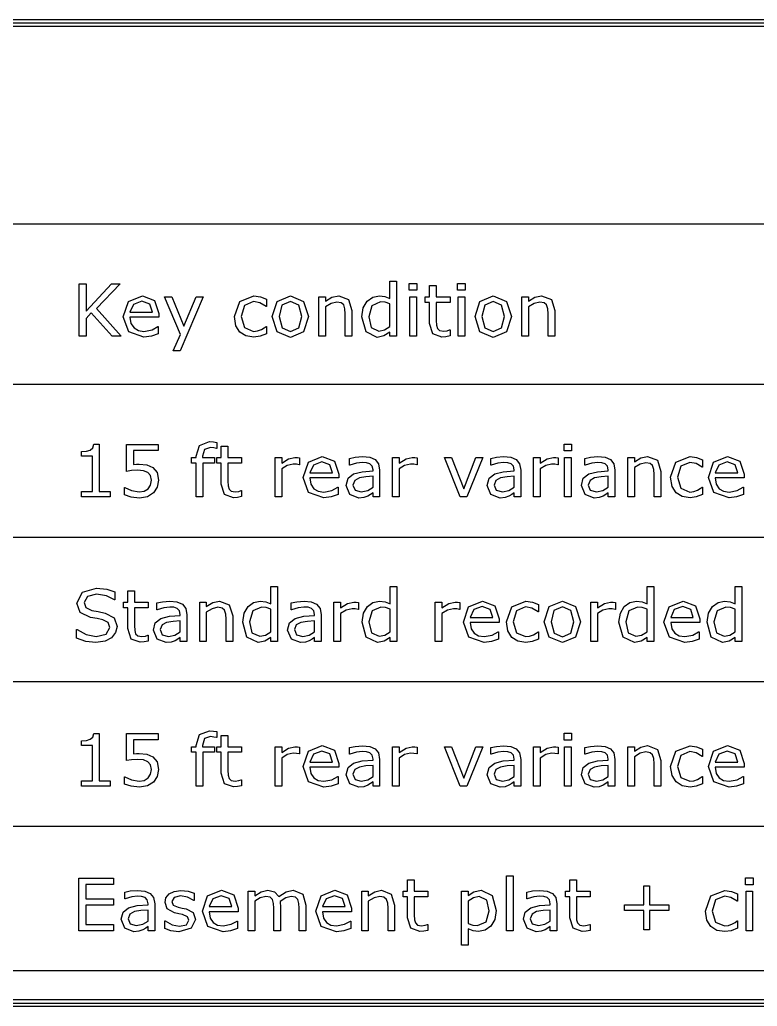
# Model space of a CAD drawing. Extents: x -17 to 192, y 167 to 459.
# Drawn here: x 134.72 to 159, y 201.51 to 234 of the extents above; entities that cross this region are included whole.
import ezdxf

# ---------------------------------------------------------------- set-up
doc = ezdxf.new("R2010")
doc.units = 0
doc.header["$MEASUREMENT"] = 0
doc.layers.add('Layer 1', color=7, linetype='Continuous')

msp = doc.modelspace()

# ---------------------------------------------------------------- linework, layer by layer
at = {"layer": 'Layer 1', "color": 7}
for points in [[(4.762494, 233.997888), (4.762494, 233.786016), (175.153946, 233.786016), (175.153946, 233.997888), (4.762494, 233.997888)], [(4.762494, 233.891952), (175.153946, 233.891952)], [(4.762494, 227.277377), (175.153946, 227.277377), (175.153946, 221.985717), (4.762494, 221.985717), (4.762494, 227.277377)], [(138.056547, 223.573215), (137.757729, 223.573215), (137.072888, 224.344096), (136.900806, 224.160388), (136.900806, 223.573215), (136.670587, 223.573215), (136.670587, 225.304503), (136.900806, 225.304503), (136.900806, 224.401071), (137.741452, 225.304503), (138.020502, 225.304503), (137.247296, 224.490601), (138.056547, 223.573215)], [(147.126912, 223.573215), (146.908322, 223.573215), (146.908322, 223.709253), (146.711824, 223.582518), (146.489743, 223.537171), (146.119999, 223.71623), (145.983961, 224.212709), (146.03047, 224.506878), (146.158369, 224.726633), (146.342077, 224.861507), (146.56067, 224.908015), (146.742052, 224.885922), (146.908322, 224.819647), (146.908322, 225.382402), (147.126912, 225.382402), (147.126912, 223.573215)], [(147.791987, 225.0894), (147.54549, 225.0894), (147.54549, 225.316129), (147.791987, 225.316129), (147.791987, 225.0894)], [(148.884942, 223.58483), (148.750068, 223.558086), (148.621007, 223.547635), (148.3187, 223.654606), (148.215216, 223.997606), (148.215216, 224.688263), (148.067552, 224.688263), (148.067552, 224.871971), (148.215216, 224.871971), (148.215216, 225.245205), (148.433809, 225.245205), (148.433809, 224.871971), (148.884942, 224.871971), (148.884942, 224.688263), (148.433809, 224.688263), (148.433809, 224.096438), (148.438466, 223.935982), (148.471023, 223.829014), (148.540786, 223.760413), (148.677988, 223.739484), (148.789607, 223.754592), (148.873324, 223.781333), (148.884939, 223.781333), (148.884942, 223.58483)], [(149.38375, 225.089387), (149.137254, 225.089387), (149.137254, 225.316116), (149.38375, 225.316116), (149.38375, 225.089387)], [(139.302981, 224.19992), (138.346064, 224.19992), (138.382108, 223.990632), (138.48094, 223.845291), (138.623955, 223.761574), (138.807663, 223.733671), (139.073926, 223.785993), (139.265776, 223.890638), (139.277391, 223.890638), (139.277391, 223.65228), (139.051823, 223.574377), (138.809978, 223.542984), (138.305358, 223.717392), (138.123976, 224.215035), (138.297219, 224.720817), (138.755331, 224.908015), (139.159956, 224.754536), (139.302971, 224.318516), (139.302981, 224.19992)], [(140.757542, 224.871971), (139.999451, 223.094174), (139.765745, 223.094174), (140.00759, 223.636001), (139.490179, 224.871971), (139.727375, 224.871971), (140.126186, 223.909241), (140.528487, 224.871971), (140.757542, 224.871971)], [(142.841133, 223.654606), (142.633007, 223.573215), (142.424881, 223.544148), (142.166756, 223.584843), (141.965607, 223.710415), (141.83422, 223.922031), (141.787712, 224.220848), (141.96212, 224.720817), (142.424881, 224.902202), (142.643471, 224.870809), (142.841133, 224.79407), (142.841133, 224.551061), (142.829518, 224.551061), (142.622553, 224.670822), (142.415589, 224.712679), (142.121423, 224.587105), (142.014452, 224.220848), (142.119097, 223.859242), (142.415589, 223.733671), (142.550465, 223.751107), (142.673713, 223.796454), (142.763243, 223.847614), (142.829518, 223.895287), (142.841133, 223.895287), (142.841133, 223.654606)], [(144.228257, 224.222012), (144.065475, 223.720881), (143.629456, 223.537171), (143.19111, 223.720881), (143.029493, 224.222012), (143.19111, 224.723143), (143.629456, 224.908015), (144.065475, 224.723143), (144.228257, 224.222012), (144.228257, 224.222012)], [(145.652587, 223.573215), (145.433996, 223.573215), (145.433996, 224.312703), (145.423519, 224.480134), (145.385152, 224.603382), (145.301435, 224.675473), (145.159584, 224.699894), (144.972386, 224.655711), (144.785189, 224.542928), (144.785189, 223.573215), (144.566598, 223.573215), (144.566598, 224.871971), (144.785189, 224.871971), (144.785189, 224.727794), (144.996802, 224.860345), (145.221208, 224.908015), (145.542118, 224.78128), (145.652576, 224.416187), (145.652587, 223.573215)], [(147.778035, 223.573215), (147.559445, 223.573215), (147.559445, 224.871971), (147.778035, 224.871971), (147.778035, 223.573215)], [(149.369796, 223.573215), (149.151205, 223.573215), (149.151205, 224.871971), (149.369796, 224.871971), (149.369796, 223.573215)], [(150.909235, 224.222012), (150.746455, 223.720881), (150.310436, 223.537171), (149.87209, 223.720881), (149.710473, 224.222012), (149.87209, 224.723143), (150.310436, 224.908015), (150.746455, 224.723143), (150.909235, 224.222012), (150.909235, 224.222012)], [(152.333564, 223.573215), (152.114974, 223.573215), (152.114974, 224.312703), (152.104523, 224.480134), (152.066153, 224.603382), (151.982439, 224.675473), (151.840585, 224.699894), (151.653388, 224.655711), (151.46619, 224.542928), (151.46619, 223.573215), (151.247599, 223.573215), (151.247599, 224.871971), (151.46619, 224.871971), (151.46619, 224.727794), (151.677806, 224.860345), (151.902209, 224.908015), (152.223119, 224.78128), (152.333578, 224.416187), (152.333564, 223.573215)], [(139.090204, 224.36735), (139.003, 224.633613), (138.743714, 224.727794), (138.463499, 224.624313), (138.346064, 224.36735), (139.090204, 224.36735)], [(144.00269, 224.222012), (143.903857, 224.596408), (143.629456, 224.719656), (143.352728, 224.596408), (143.25506, 224.222012), (143.353893, 223.851104), (143.629456, 223.72553), (143.902696, 223.849942), (144.00269, 224.222012), (144.00269, 224.222012)], [(146.908322, 223.892964), (146.908322, 224.638265), (146.750191, 224.692912), (146.597876, 224.708019), (146.311848, 224.58012), (146.209529, 224.217353), (146.288594, 223.86505), (146.542065, 223.745289), (146.730427, 223.785985), (146.908322, 223.892956), (146.908322, 223.892964)], [(150.683667, 224.222012), (150.584837, 224.596408), (150.310436, 224.719656), (150.033708, 224.596408), (149.93604, 224.222012), (150.034873, 223.851104), (150.310436, 223.72553), (150.583673, 223.849942), (150.683667, 224.222012), (150.683667, 224.222012)], [(137.692618, 218.281555), (136.755465, 218.281555), (136.755465, 218.458289), (137.115909, 218.458289), (137.115909, 219.618681), (136.755465, 219.618681), (136.755465, 219.776811), (136.912434, 219.788427), (137.039169, 219.824471), (137.122886, 219.897723), (137.15893, 220.018646), (137.339151, 220.018646), (137.339151, 218.458278), (137.692618, 218.458278), (137.692618, 218.281555)], [(139.291355, 218.83152), (139.24717, 218.600139), (139.126248, 218.414106), (138.92626, 218.288532), (138.658835, 218.245511), (138.385598, 218.275742), (138.163518, 218.346666), (138.163518, 218.592001), (138.179789, 218.592001), (138.403031, 218.48852), (138.654179, 218.44666), (138.813471, 218.469917), (138.951835, 218.551308), (139.028574, 218.671069), (139.055318, 218.832687), (139.023923, 218.98384), (138.939045, 219.08267), (138.791381, 219.144294), (138.59837, 219.162894), (138.400708, 219.148951), (138.237926, 219.121045), (138.237926, 220.012851), (139.279722, 220.012851), (139.279722, 219.809374), (138.462332, 219.809374), (138.462332, 219.348938), (138.564649, 219.355923), (138.655343, 219.358305), (138.901839, 219.333884), (139.096014, 219.250167), (139.24019, 219.085062), (139.29135, 218.831589), (139.291355, 218.83152)], [(141.211003, 219.879131), (141.199388, 219.879131), (141.10521, 219.900059), (141.00289, 219.911675), (140.798251, 219.848889), (140.735463, 219.624483), (140.735463, 219.5803), (141.129625, 219.5803), (141.129625, 219.396592), (140.74244, 219.396592), (140.74244, 218.281555), (140.523849, 218.281555), (140.523849, 219.396603), (140.376183, 219.396603), (140.376183, 219.580311), (140.523849, 219.580311), (140.523849, 219.623332), (140.638959, 219.977961), (140.971495, 220.102373), (141.102884, 220.095388), (141.211016, 220.079116), (141.211003, 219.879131)], [(152.887019, 219.79774), (152.640523, 219.79774), (152.640523, 220.024469), (152.887019, 220.024469), (152.887019, 219.79774)], [(142.023744, 218.293183), (141.888867, 218.266439), (141.759806, 218.255988), (141.457499, 218.362959), (141.354018, 218.705959), (141.354018, 219.396616), (141.206352, 219.396616), (141.206352, 219.580324), (141.354018, 219.580324), (141.354018, 219.953558), (141.572609, 219.953558), (141.572609, 219.580324), (142.023744, 219.580324), (142.023744, 219.396616), (141.572609, 219.396616), (141.572609, 218.804792), (141.577265, 218.644335), (141.60982, 218.537367), (141.679582, 218.468766), (141.816784, 218.447837), (141.928404, 218.462945), (142.012121, 218.489687), (142.023736, 218.489687), (142.023744, 218.293183)], [(143.93525, 219.341953), (143.923635, 219.341953), (143.828292, 219.358225), (143.72016, 219.364046), (143.524824, 219.318699), (143.343439, 219.20359), (143.343439, 218.281555), (143.124848, 218.281555), (143.124848, 219.580311), (143.343439, 219.580311), (143.343439, 219.388462), (143.572494, 219.536128), (143.775969, 219.580311), (143.858524, 219.576818), (143.935261, 219.566367), (143.93525, 219.341953)], [(145.228193, 218.90826), (144.271276, 218.90826), (144.30732, 218.698972), (144.406152, 218.553631), (144.549167, 218.469914), (144.732875, 218.442011), (144.999138, 218.494333), (145.190988, 218.598978), (145.202603, 218.598978), (145.202603, 218.36062), (144.977035, 218.282717), (144.73519, 218.251324), (144.230572, 218.425732), (144.049188, 218.923375), (144.222431, 219.429157), (144.680543, 219.616355), (145.08517, 219.462876), (145.228183, 219.026856), (145.228193, 218.90826)], [(145.015416, 219.07569), (144.928212, 219.341953), (144.668926, 219.436134), (144.388711, 219.332653), (144.271276, 219.07569), (145.015416, 219.07569)], [(146.568809, 218.281555), (146.35138, 218.281555), (146.35138, 218.419919), (146.272314, 218.364108), (146.176972, 218.308296), (146.051398, 218.264114), (145.885129, 218.245514), (145.587473, 218.361785), (145.465389, 218.658279), (145.528175, 218.896636), (145.70956, 219.040813), (145.994426, 219.11174), (146.35138, 219.139643), (146.35138, 219.173364), (146.324638, 219.296612), (146.250224, 219.373349), (146.138602, 219.409396), (146.002564, 219.418709), (145.810715, 219.395452), (145.592124, 219.330341), (145.580509, 219.330341), (145.580509, 219.552419), (145.765381, 219.590788), (146.003739, 219.611717), (146.242094, 219.58846), (146.418827, 219.51172), (146.53045, 219.373357), (146.568819, 219.162905), (146.568809, 218.281555)], [(147.800128, 219.341953), (147.788513, 219.341953), (147.69317, 219.358225), (147.585038, 219.364046), (147.389701, 219.318699), (147.208316, 219.20359), (147.208316, 218.281555), (146.989726, 218.281555), (146.989726, 219.580311), (147.208316, 219.580311), (147.208316, 219.388462), (147.437371, 219.536128), (147.640849, 219.580311), (147.723401, 219.576818), (147.800141, 219.566367), (147.800128, 219.341953)], [(149.966271, 219.580311), (149.440722, 218.281555), (149.220968, 218.281555), (148.698908, 219.580311), (148.936102, 219.580311), (149.338403, 218.546654), (149.737217, 219.580311), (149.966271, 219.580311)], [(151.215029, 218.281555), (150.997603, 218.281555), (150.997603, 218.419919), (150.918537, 218.364108), (150.823195, 218.308296), (150.697621, 218.264114), (150.531352, 218.245514), (150.233696, 218.361785), (150.11161, 218.658279), (150.174398, 218.896636), (150.355783, 219.040813), (150.640649, 219.11174), (150.997603, 219.139643), (150.997603, 219.173364), (150.970859, 219.296612), (150.896445, 219.373349), (150.784825, 219.409396), (150.648787, 219.418709), (150.456938, 219.395452), (150.238347, 219.330341), (150.226732, 219.330341), (150.226732, 219.552419), (150.411604, 219.590788), (150.649962, 219.611717), (150.888319, 219.58846), (151.065053, 219.51172), (151.176675, 219.373357), (151.215042, 219.162905), (151.215029, 218.281555)], [(152.446348, 219.341953), (152.434733, 219.341953), (152.33939, 219.358225), (152.231258, 219.364046), (152.035919, 219.318699), (151.854537, 219.20359), (151.854537, 218.281555), (151.635946, 218.281555), (151.635946, 219.580311), (151.854537, 219.580311), (151.854537, 219.388462), (152.083592, 219.536128), (152.287067, 219.580311), (152.369619, 219.576818), (152.446359, 219.566367), (152.446348, 219.341953)], [(152.873068, 218.281555), (152.654474, 218.281555), (152.654474, 219.580311), (152.873068, 219.580311), (152.873068, 218.281555)], [(154.314839, 218.281555), (154.09741, 218.281555), (154.09741, 218.419919), (154.018344, 218.364108), (153.923002, 218.308296), (153.797428, 218.264114), (153.631159, 218.245514), (153.333503, 218.361785), (153.211416, 218.658279), (153.274205, 218.896636), (153.455589, 219.040813), (153.740455, 219.11174), (154.09741, 219.139643), (154.09741, 219.173364), (154.070666, 219.296612), (153.996252, 219.373349), (153.884632, 219.409396), (153.748594, 219.418709), (153.556745, 219.395452), (153.338154, 219.330341), (153.326539, 219.330341), (153.326539, 219.552419), (153.511411, 219.590788), (153.749769, 219.611717), (153.988126, 219.58846), (154.16486, 219.51172), (154.276482, 219.373357), (154.314852, 219.162905), (154.314839, 218.281555)], [(155.821721, 218.281555), (155.60313, 218.281555), (155.60313, 219.021043), (155.592653, 219.188474), (155.554286, 219.311722), (155.470569, 219.383813), (155.328718, 219.408234), (155.14152, 219.364051), (154.954322, 219.251268), (154.954322, 218.281555), (154.735732, 218.281555), (154.735732, 219.580311), (154.954322, 219.580311), (154.954322, 219.436134), (155.165936, 219.568685), (155.390342, 219.616355), (155.711252, 219.48962), (155.82171, 219.124527), (155.821721, 218.281555)], [(157.203029, 218.362946), (156.994903, 218.281555), (156.786777, 218.252488), (156.528652, 218.293183), (156.327503, 218.418755), (156.196116, 218.630371), (156.149608, 218.929188), (156.324016, 219.429157), (156.786777, 219.610542), (157.005367, 219.579149), (157.203029, 219.50241), (157.203029, 219.259401), (157.191414, 219.259401), (156.984449, 219.379162), (156.777485, 219.421019), (156.483319, 219.295445), (156.376348, 218.929188), (156.480993, 218.567582), (156.777485, 218.442011), (156.912361, 218.459447), (157.035609, 218.504794), (157.125139, 218.555954), (157.191414, 218.603627), (157.203029, 218.603627), (157.203029, 218.362946)], [(158.570386, 218.90826), (157.613469, 218.90826), (157.649513, 218.698972), (157.748345, 218.553631), (157.891358, 218.469914), (158.075068, 218.442011), (158.341331, 218.494333), (158.533178, 218.598978), (158.544793, 218.598978), (158.544793, 218.36062), (158.319226, 218.282717), (158.077381, 218.251324), (157.57276, 218.425732), (157.391375, 218.923375), (157.564622, 219.429157), (158.022734, 219.616355), (158.427358, 219.462876), (158.570373, 219.026856), (158.570386, 218.90826)], [(158.357609, 219.07569), (158.270405, 219.341953), (158.011119, 219.436134), (157.730904, 219.332653), (157.613469, 219.07569), (158.357609, 219.07569)], [(146.35138, 218.601304), (146.35138, 218.962909), (146.115348, 218.945473), (145.901409, 218.911755), (145.749091, 218.828038), (145.690957, 218.673397), (145.758394, 218.504802), (145.964194, 218.448991), (146.174646, 218.493174), (146.35138, 218.601309), (146.35138, 218.601304)], [(150.997603, 218.601304), (150.997603, 218.962909), (150.761571, 218.945473), (150.547629, 218.911755), (150.395314, 218.828038), (150.337177, 218.673397), (150.404617, 218.504802), (150.610417, 218.448991), (150.820869, 218.493174), (150.997603, 218.601309), (150.997603, 218.601304)], [(154.09741, 218.601304), (154.09741, 218.962909), (153.861378, 218.945473), (153.647436, 218.911755), (153.495121, 218.828038), (153.436984, 218.673397), (153.504424, 218.504802), (153.710224, 218.448991), (153.920676, 218.493174), (154.09741, 218.601309), (154.09741, 218.601304)], [(4.762494, 216.95864), (175.153946, 216.95864), (175.153946, 212.196146), (4.762494, 212.196146), (4.762494, 216.95864)], [(137.922834, 214.013217), (137.875164, 213.81323), (137.743778, 213.645796), (137.526349, 213.529525), (137.228693, 213.487668), (136.891503, 213.522548), (136.588034, 213.626032), (136.588034, 213.914385), (136.604306, 213.914385), (136.907775, 213.74579), (137.231011, 213.686492), (137.563546, 213.766721), (137.683307, 213.98066), (137.626335, 214.150417), (137.455414, 214.235295), (137.265891, 214.273665), (137.05079, 214.312035), (136.708949, 214.478304), (136.598491, 214.786424), (136.782201, 215.142217), (137.248452, 215.281742), (137.583313, 215.246859), (137.853064, 215.16082), (137.853064, 214.888744), (137.836792, 214.888744), (137.576342, 215.027107), (137.247293, 215.082916), (136.949637, 215.006179), (136.838018, 214.808517), (136.893826, 214.638758), (137.090327, 214.544579), (137.30194, 214.505045), (137.534485, 214.457376), (137.825163, 214.302732), (137.922832, 214.013217), (137.922834, 214.013217)], [(138.949514, 213.530689), (138.81464, 213.503945), (138.685579, 213.493494), (138.383272, 213.600465), (138.279789, 213.943465), (138.279789, 214.634122), (138.132125, 214.634122), (138.132125, 214.81783), (138.279789, 214.81783), (138.279789, 215.191064), (138.498382, 215.191064), (138.498382, 214.81783), (138.949514, 214.81783), (138.949514, 214.634122), (138.498382, 214.634122), (138.498382, 214.042298), (138.503038, 213.881841), (138.535595, 213.774873), (138.605358, 213.706272), (138.74256, 213.685343), (138.85418, 213.700451), (138.937896, 213.727193), (138.949512, 213.727193), (138.949514, 213.530689)], [(143.2039, 213.519061), (142.98531, 213.519061), (142.98531, 213.655099), (142.788812, 213.528364), (142.566732, 213.483017), (142.196987, 213.662076), (142.060949, 214.158555), (142.107458, 214.452724), (142.235357, 214.672479), (142.419068, 214.807353), (142.637658, 214.853861), (142.819041, 214.831768), (142.98531, 214.765493), (142.98531, 215.328248), (143.2039, 215.328248), (143.2039, 213.519061)], [(147.133889, 213.519061), (146.915299, 213.519061), (146.915299, 213.655099), (146.718798, 213.528364), (146.49672, 213.483017), (146.126976, 213.662076), (145.990938, 214.158555), (146.037447, 214.452724), (146.165346, 214.672479), (146.349054, 214.807353), (146.567645, 214.853861), (146.749029, 214.831768), (146.915299, 214.765493), (146.915299, 215.328248), (147.133889, 215.328248), (147.133889, 213.519061)], [(155.591502, 213.519061), (155.372911, 213.519061), (155.372911, 213.655099), (155.176411, 213.528364), (154.954333, 213.483017), (154.584589, 213.662076), (154.448551, 214.158555), (154.495059, 214.452724), (154.622959, 214.672479), (154.806667, 214.807353), (155.025257, 214.853861), (155.206642, 214.831768), (155.372911, 214.765493), (155.372911, 215.328248), (155.591502, 215.328248), (155.591502, 213.519061)], [(158.493647, 213.519061), (158.275056, 213.519061), (158.275056, 213.655099), (158.078556, 213.528364), (157.856478, 213.483017), (157.486734, 213.662076), (157.350696, 214.158555), (157.397204, 214.452724), (157.525104, 214.672479), (157.708811, 214.807353), (157.927402, 214.853861), (158.108787, 214.831768), (158.275056, 214.765493), (158.275056, 215.328248), (158.493647, 215.328248), (158.493647, 213.519061)], [(140.222693, 213.519061), (140.005264, 213.519061), (140.005264, 213.657425), (139.926199, 213.601614), (139.830856, 213.545802), (139.705282, 213.50162), (139.539013, 213.48302), (139.241357, 213.599291), (139.119273, 213.895785), (139.182059, 214.134142), (139.363444, 214.278319), (139.64831, 214.349246), (140.005264, 214.377149), (140.005264, 214.41087), (139.97852, 214.534118), (139.904106, 214.610855), (139.792486, 214.646902), (139.656448, 214.656215), (139.464599, 214.632958), (139.246009, 214.567847), (139.234393, 214.567847), (139.234393, 214.789925), (139.419268, 214.828294), (139.657623, 214.849223), (139.895981, 214.825966), (140.072714, 214.749226), (140.184336, 214.610863), (140.222706, 214.400411), (140.222693, 213.519061)], [(141.729575, 213.519061), (141.510985, 213.519061), (141.510985, 214.258549), (141.500534, 214.42598), (141.462164, 214.549228), (141.378447, 214.621319), (141.236596, 214.64574), (141.049398, 214.601557), (140.862201, 214.488774), (140.862201, 213.519061), (140.64361, 213.519061), (140.64361, 214.817817), (140.862201, 214.817817), (140.862201, 214.67364), (141.073814, 214.806191), (141.29822, 214.853861), (141.61913, 214.727126), (141.729588, 214.362033), (141.729575, 213.519061)], [(144.643346, 213.519061), (144.425919, 213.519061), (144.425919, 213.657425), (144.346854, 213.601614), (144.251511, 213.545802), (144.125938, 213.50162), (143.959669, 213.48302), (143.662013, 213.599291), (143.539926, 213.895785), (143.602714, 214.134142), (143.784099, 214.278319), (144.068965, 214.349246), (144.425919, 214.377149), (144.425919, 214.41087), (144.399175, 214.534118), (144.324761, 214.610855), (144.213142, 214.646902), (144.077104, 214.656215), (143.885255, 214.632958), (143.666664, 214.567847), (143.655049, 214.567847), (143.655049, 214.789925), (143.839921, 214.828294), (144.078278, 214.849223), (144.316636, 214.825966), (144.493369, 214.749226), (144.604989, 214.610863), (144.643359, 214.400411), (144.643346, 213.519061)], [(145.874665, 214.579459), (145.86305, 214.579459), (145.767707, 214.595731), (145.659572, 214.601552), (145.464236, 214.556205), (145.282853, 214.441096), (145.282853, 213.519061), (145.06426, 213.519061), (145.06426, 214.817817), (145.282853, 214.817817), (145.282853, 214.625968), (145.511908, 214.773634), (145.715383, 214.817817), (145.797936, 214.814324), (145.874675, 214.803873), (145.874665, 214.579459)], [(149.211668, 214.579459), (149.200052, 214.579459), (149.10471, 214.595731), (148.996577, 214.601552), (148.801241, 214.556205), (148.619856, 214.441096), (148.619856, 213.519061), (148.401266, 213.519061), (148.401266, 214.817817), (148.619856, 214.817817), (148.619856, 214.625968), (148.848911, 214.773634), (149.052389, 214.817817), (149.134941, 214.814324), (149.211681, 214.803873), (149.211668, 214.579459)], [(150.504611, 214.145766), (149.547693, 214.145766), (149.583737, 213.936478), (149.682567, 213.791137), (149.825582, 213.70742), (150.009293, 213.679517), (150.275553, 213.731839), (150.467402, 213.836484), (150.479017, 213.836484), (150.479017, 213.598126), (150.25345, 213.520223), (150.011602, 213.48883), (149.506984, 213.663238), (149.3256, 214.160881), (149.498846, 214.666663), (149.956955, 214.853861), (150.361582, 214.700382), (150.504597, 214.264362), (150.504611, 214.145766)], [(151.796389, 213.600452), (151.588263, 213.519061), (151.380137, 213.489994), (151.122012, 213.530689), (150.920863, 213.656261), (150.789476, 213.867877), (150.742968, 214.166694), (150.917373, 214.666663), (151.380137, 214.848048), (151.598727, 214.816655), (151.796389, 214.739916), (151.796389, 214.496907), (151.784774, 214.496907), (151.577809, 214.616668), (151.370845, 214.658525), (151.076679, 214.532951), (150.969708, 214.166694), (151.074353, 213.805088), (151.370845, 213.679517), (151.505721, 213.696953), (151.628969, 213.7423), (151.718499, 213.79346), (151.784774, 213.841133), (151.796389, 213.841133), (151.796389, 213.600452)], [(153.183513, 214.167858), (153.020731, 213.666727), (152.584712, 213.483017), (152.146367, 213.666727), (151.984749, 214.167858), (152.146367, 214.668989), (152.584712, 214.853861), (153.020731, 214.668989), (153.183513, 214.167858), (153.183513, 214.167858)], [(154.332277, 214.579459), (154.320662, 214.579459), (154.22532, 214.595731), (154.117185, 214.601552), (153.921848, 214.556205), (153.740466, 214.441096), (153.740466, 213.519061), (153.521873, 213.519061), (153.521873, 214.817817), (153.740466, 214.817817), (153.740466, 214.625968), (153.969521, 214.773634), (154.172996, 214.817817), (154.255548, 214.814324), (154.332288, 214.803873), (154.332277, 214.579459)], [(157.108848, 214.145766), (156.151931, 214.145766), (156.187975, 213.936478), (156.286807, 213.791137), (156.429822, 213.70742), (156.61353, 213.679517), (156.879794, 213.731839), (157.071643, 213.836484), (157.083258, 213.836484), (157.083258, 213.598126), (156.85769, 213.520223), (156.615846, 213.48883), (156.111228, 213.663238), (155.929843, 214.160881), (156.103086, 214.666663), (156.561199, 214.853861), (156.965825, 214.700382), (157.108838, 214.264362), (157.108848, 214.145766)], [(142.98531, 213.83881), (142.98531, 214.584111), (142.827182, 214.638758), (142.674864, 214.653865), (142.388837, 214.525966), (142.286517, 214.163199), (142.365582, 213.810896), (142.619056, 213.691135), (142.807415, 213.731831), (142.98531, 213.838802), (142.98531, 213.83881)], [(146.915299, 213.83881), (146.915299, 214.584111), (146.757168, 214.638758), (146.604853, 214.653865), (146.318823, 214.525966), (146.216503, 214.163199), (146.295569, 213.810896), (146.549042, 213.691135), (146.737401, 213.731831), (146.915299, 213.838802), (146.915299, 213.83881)], [(150.291833, 214.313196), (150.204629, 214.579459), (149.945343, 214.67364), (149.665126, 214.570159), (149.547693, 214.313196), (150.291833, 214.313196)], [(152.957946, 214.167858), (152.859114, 214.542254), (152.584712, 214.665502), (152.307984, 214.542254), (152.210316, 214.167858), (152.309149, 213.79695), (152.584712, 213.671376), (152.857952, 213.795788), (152.957946, 214.167858), (152.957946, 214.167858)], [(155.372911, 213.83881), (155.372911, 214.584111), (155.214781, 214.638758), (155.062465, 214.653865), (154.776435, 214.525966), (154.674118, 214.163199), (154.753181, 213.810896), (155.006654, 213.691135), (155.195016, 213.731831), (155.372911, 213.838802), (155.372911, 213.83881)], [(156.896071, 214.313196), (156.808867, 214.579459), (156.549581, 214.67364), (156.269366, 214.570159), (156.151931, 214.313196), (156.896071, 214.313196)], [(158.275056, 213.83881), (158.275056, 214.584111), (158.116925, 214.638758), (157.96461, 214.653865), (157.67858, 214.525966), (157.576263, 214.163199), (157.655326, 213.810896), (157.908799, 213.691135), (158.097161, 213.731831), (158.275056, 213.838802), (158.275056, 213.83881)], [(140.005264, 213.83881), (140.005264, 214.200415), (139.769232, 214.182979), (139.555293, 214.149261), (139.402975, 214.065544), (139.344841, 213.910903), (139.412278, 213.742308), (139.618078, 213.686497), (139.82853, 213.73068), (140.005264, 213.838815), (140.005264, 213.83881)], [(144.425919, 213.83881), (144.425919, 214.200415), (144.189887, 214.182979), (143.975946, 214.149261), (143.823631, 214.065544), (143.765494, 213.910903), (143.832933, 213.742308), (144.038734, 213.686497), (144.249186, 213.73068), (144.425919, 213.838815), (144.425919, 213.83881)], [(141.211003, 210.354143), (141.199388, 210.354143), (141.10521, 210.375071), (141.00289, 210.386687), (140.798251, 210.323901), (140.735463, 210.099495), (140.735463, 210.055312), (141.129625, 210.055312), (141.129625, 209.871604), (140.74244, 209.871604), (140.74244, 208.756567), (140.523849, 208.756567), (140.523849, 209.871615), (140.376183, 209.871615), (140.376183, 210.055323), (140.523849, 210.055323), (140.523849, 210.098344), (140.638959, 210.452973), (140.971495, 210.577385), (141.102884, 210.5704), (141.211016, 210.554128), (141.211003, 210.354143)], [(137.692618, 208.756567), (136.755465, 208.756567), (136.755465, 208.933301), (137.115909, 208.933301), (137.115909, 210.093693), (136.755465, 210.093693), (136.755465, 210.251823), (136.912434, 210.263439), (137.039169, 210.299483), (137.122886, 210.372735), (137.15893, 210.493658), (137.339151, 210.493658), (137.339151, 208.93329), (137.692618, 208.93329), (137.692618, 208.756567)], [(139.291355, 209.306532), (139.24717, 209.075151), (139.126248, 208.889118), (138.92626, 208.763544), (138.658835, 208.720523), (138.385598, 208.750754), (138.163518, 208.821678), (138.163518, 209.067013), (138.179789, 209.067013), (138.403031, 208.963532), (138.654179, 208.921672), (138.813471, 208.944929), (138.951835, 209.02632), (139.028574, 209.146081), (139.055318, 209.307699), (139.023923, 209.458852), (138.939045, 209.557682), (138.791381, 209.619306), (138.59837, 209.637906), (138.400708, 209.623963), (138.237926, 209.596057), (138.237926, 210.487863), (139.279722, 210.487863), (139.279722, 210.284386), (138.462332, 210.284386), (138.462332, 209.82395), (138.564649, 209.830935), (138.655343, 209.833317), (138.901839, 209.808896), (139.096014, 209.725179), (139.24019, 209.560074), (139.29135, 209.306601), (139.291355, 209.306532)], [(142.023744, 208.768195), (141.888867, 208.741451), (141.759806, 208.731), (141.457499, 208.837971), (141.354018, 209.180971), (141.354018, 209.871628), (141.206352, 209.871628), (141.206352, 210.055336), (141.354018, 210.055336), (141.354018, 210.42857), (141.572609, 210.42857), (141.572609, 210.055336), (142.023744, 210.055336), (142.023744, 209.871628), (141.572609, 209.871628), (141.572609, 209.279804), (141.577265, 209.119347), (141.60982, 209.012379), (141.679582, 208.943778), (141.816784, 208.922849), (141.928404, 208.937957), (142.012121, 208.964699), (142.023736, 208.964699), (142.023744, 208.768195)], [(152.887019, 210.272752), (152.640523, 210.272752), (152.640523, 210.499481), (152.887019, 210.499481), (152.887019, 210.272752)], [(143.93525, 209.816965), (143.923635, 209.816965), (143.828292, 209.833237), (143.72016, 209.839058), (143.524824, 209.793711), (143.343439, 209.678602), (143.343439, 208.756567), (143.124848, 208.756567), (143.124848, 210.055323), (143.343439, 210.055323), (143.343439, 209.863474), (143.572494, 210.01114), (143.775969, 210.055323), (143.858524, 210.05183), (143.935261, 210.041379), (143.93525, 209.816965)], [(145.228193, 209.383272), (144.271276, 209.383272), (144.30732, 209.173984), (144.406152, 209.028643), (144.549167, 208.944926), (144.732875, 208.917023), (144.999138, 208.969345), (145.190988, 209.07399), (145.202603, 209.07399), (145.202603, 208.835632), (144.977035, 208.757729), (144.73519, 208.726336), (144.230572, 208.900744), (144.049188, 209.398387), (144.222431, 209.904169), (144.680543, 210.091367), (145.08517, 209.937888), (145.228183, 209.501868), (145.228193, 209.383272)], [(145.015416, 209.550702), (144.928212, 209.816965), (144.668926, 209.911146), (144.388711, 209.807665), (144.271276, 209.550702), (145.015416, 209.550702)], [(146.568809, 208.756567), (146.35138, 208.756567), (146.35138, 208.894931), (146.272314, 208.83912), (146.176972, 208.783308), (146.051398, 208.739126), (145.885129, 208.720526), (145.587473, 208.836797), (145.465389, 209.133291), (145.528175, 209.371648), (145.70956, 209.515825), (145.994426, 209.586752), (146.35138, 209.614655), (146.35138, 209.648376), (146.324638, 209.771624), (146.250224, 209.848361), (146.138602, 209.884408), (146.002564, 209.893721), (145.810715, 209.870464), (145.592124, 209.805353), (145.580509, 209.805353), (145.580509, 210.027431), (145.765381, 210.0658), (146.003739, 210.086729), (146.242094, 210.063472), (146.418827, 209.986732), (146.53045, 209.848369), (146.568819, 209.637917), (146.568809, 208.756567)], [(147.800128, 209.816965), (147.788513, 209.816965), (147.69317, 209.833237), (147.585038, 209.839058), (147.389701, 209.793711), (147.208316, 209.678602), (147.208316, 208.756567), (146.989726, 208.756567), (146.989726, 210.055323), (147.208316, 210.055323), (147.208316, 209.863474), (147.437371, 210.01114), (147.640849, 210.055323), (147.723401, 210.05183), (147.800141, 210.041379), (147.800128, 209.816965)], [(149.966271, 210.055323), (149.440722, 208.756567), (149.220968, 208.756567), (148.698908, 210.055323), (148.936102, 210.055323), (149.338403, 209.021666), (149.737217, 210.055323), (149.966271, 210.055323)], [(151.215029, 208.756567), (150.997603, 208.756567), (150.997603, 208.894931), (150.918537, 208.83912), (150.823195, 208.783308), (150.697621, 208.739126), (150.531352, 208.720526), (150.233696, 208.836797), (150.11161, 209.133291), (150.174398, 209.371648), (150.355783, 209.515825), (150.640649, 209.586752), (150.997603, 209.614655), (150.997603, 209.648376), (150.970859, 209.771624), (150.896445, 209.848361), (150.784825, 209.884408), (150.648787, 209.893721), (150.456938, 209.870464), (150.238347, 209.805353), (150.226732, 209.805353), (150.226732, 210.027431), (150.411604, 210.0658), (150.649962, 210.086729), (150.888319, 210.063472), (151.065053, 209.986732), (151.176675, 209.848369), (151.215042, 209.637917), (151.215029, 208.756567)], [(152.446348, 209.816965), (152.434733, 209.816965), (152.33939, 209.833237), (152.231258, 209.839058), (152.035919, 209.793711), (151.854537, 209.678602), (151.854537, 208.756567), (151.635946, 208.756567), (151.635946, 210.055323), (151.854537, 210.055323), (151.854537, 209.863474), (152.083592, 210.01114), (152.287067, 210.055323), (152.369619, 210.05183), (152.446359, 210.041379), (152.446348, 209.816965)], [(152.873068, 208.756567), (152.654474, 208.756567), (152.654474, 210.055323), (152.873068, 210.055323), (152.873068, 208.756567)], [(154.314839, 208.756567), (154.09741, 208.756567), (154.09741, 208.894931), (154.018344, 208.83912), (153.923002, 208.783308), (153.797428, 208.739126), (153.631159, 208.720526), (153.333503, 208.836797), (153.211416, 209.133291), (153.274205, 209.371648), (153.455589, 209.515825), (153.740455, 209.586752), (154.09741, 209.614655), (154.09741, 209.648376), (154.070666, 209.771624), (153.996252, 209.848361), (153.884632, 209.884408), (153.748594, 209.893721), (153.556745, 209.870464), (153.338154, 209.805353), (153.326539, 209.805353), (153.326539, 210.027431), (153.511411, 210.0658), (153.749769, 210.086729), (153.988126, 210.063472), (154.16486, 209.986732), (154.276482, 209.848369), (154.314852, 209.637917), (154.314839, 208.756567)], [(155.821721, 208.756567), (155.60313, 208.756567), (155.60313, 209.496055), (155.592653, 209.663486), (155.554286, 209.786734), (155.470569, 209.858825), (155.328718, 209.883246), (155.14152, 209.839063), (154.954322, 209.72628), (154.954322, 208.756567), (154.735732, 208.756567), (154.735732, 210.055323), (154.954322, 210.055323), (154.954322, 209.911146), (155.165936, 210.043697), (155.390342, 210.091367), (155.711252, 209.964632), (155.82171, 209.599539), (155.821721, 208.756567)], [(157.203029, 208.837958), (156.994903, 208.756567), (156.786777, 208.7275), (156.528652, 208.768195), (156.327503, 208.893767), (156.196116, 209.105383), (156.149608, 209.4042), (156.324016, 209.904169), (156.786777, 210.085554), (157.005367, 210.054161), (157.203029, 209.977422), (157.203029, 209.734413), (157.191414, 209.734413), (156.984449, 209.854174), (156.777485, 209.896031), (156.483319, 209.770457), (156.376348, 209.4042), (156.480993, 209.042594), (156.777485, 208.917023), (156.912361, 208.934459), (157.035609, 208.979806), (157.125139, 209.030966), (157.191414, 209.078639), (157.203029, 209.078639), (157.203029, 208.837958)], [(158.570386, 209.383272), (157.613469, 209.383272), (157.649513, 209.173984), (157.748345, 209.028643), (157.891358, 208.944926), (158.075068, 208.917023), (158.341331, 208.969345), (158.533178, 209.07399), (158.544793, 209.07399), (158.544793, 208.835632), (158.319226, 208.757729), (158.077381, 208.726336), (157.57276, 208.900744), (157.391375, 209.398387), (157.564622, 209.904169), (158.022734, 210.091367), (158.427358, 209.937888), (158.570373, 209.501868), (158.570386, 209.383272)], [(158.357609, 209.550702), (158.270405, 209.816965), (158.011119, 209.911146), (157.730904, 209.807665), (157.613469, 209.550702), (158.357609, 209.550702)], [(146.35138, 209.076316), (146.35138, 209.437921), (146.115348, 209.420485), (145.901409, 209.386767), (145.749091, 209.30305), (145.690957, 209.148409), (145.758394, 208.979814), (145.964194, 208.924003), (146.174646, 208.968186), (146.35138, 209.076321), (146.35138, 209.076316)], [(150.997603, 209.076316), (150.997603, 209.437921), (150.761571, 209.420485), (150.547629, 209.386767), (150.395314, 209.30305), (150.337177, 209.148409), (150.404617, 208.979814), (150.610417, 208.924003), (150.820869, 208.968186), (150.997603, 209.076321), (150.997603, 209.076316)], [(154.09741, 209.076316), (154.09741, 209.437921), (153.861378, 209.420485), (153.647436, 209.386767), (153.495121, 209.30305), (153.436984, 209.148409), (153.504424, 208.979814), (153.710224, 208.924003), (153.920676, 208.968186), (154.09741, 209.076321), (154.09741, 209.076316)], [(4.762494, 207.433652), (175.153946, 207.433652), (175.153946, 202.671158), (4.762494, 202.671158), (4.762494, 207.433652)], [(137.805402, 203.994073), (136.664774, 203.994073), (136.664774, 205.725361), (137.805402, 205.725361), (137.805402, 205.520722), (136.894993, 205.520722), (136.894993, 205.046333), (137.805402, 205.046333), (137.805402, 204.841694), (136.894993, 204.841694), (136.894993, 204.198712), (137.805402, 204.198712), (137.805402, 203.994073)], [(150.963884, 203.994052), (150.745291, 203.994052), (150.745291, 205.803241), (150.963884, 205.803241), (150.963884, 203.994052)], [(158.863391, 205.510237), (158.616895, 205.510237), (158.616895, 205.736966), (158.863391, 205.736966), (158.863391, 205.510237)], [(148.158244, 204.005688), (148.02337, 203.978944), (147.894306, 203.968493), (147.592002, 204.075464), (147.488518, 204.418464), (147.488518, 205.109121), (147.340854, 205.109121), (147.340854, 205.292829), (147.488518, 205.292829), (147.488518, 205.666063), (147.707108, 205.666063), (147.707108, 205.292829), (148.158244, 205.292829), (148.158244, 205.109121), (147.707108, 205.109121), (147.707108, 204.517296), (147.711765, 204.35684), (147.744322, 204.249872), (147.814085, 204.181271), (147.951287, 204.160342), (148.062906, 204.17545), (148.146623, 204.202191), (148.158238, 204.202191), (148.158244, 204.005688)], [(153.500934, 204.00568), (153.36606, 203.978936), (153.236996, 203.968485), (152.934692, 204.075456), (152.831208, 204.418456), (152.831208, 205.109113), (152.683544, 205.109113), (152.683544, 205.292821), (152.831208, 205.292821), (152.831208, 205.666055), (153.049801, 205.666055), (153.049801, 205.292821), (153.500934, 205.292821), (153.500934, 205.109113), (153.049801, 205.109113), (153.049801, 204.517289), (153.054458, 204.356832), (153.087015, 204.249864), (153.156777, 204.181263), (153.293979, 204.160334), (153.405599, 204.175442), (153.489316, 204.202183), (153.500931, 204.202183), (153.500934, 204.00568)], [(156.091471, 204.659126), (155.45779, 204.659126), (155.45779, 204.025445), (155.264779, 204.025445), (155.264779, 204.659126), (154.631097, 204.659126), (154.631097, 204.845162), (155.264779, 204.845162), (155.264779, 205.478844), (155.45779, 205.478844), (155.45779, 204.845162), (156.091471, 204.845162), (156.091471, 204.659126)], [(139.162292, 203.994073), (138.944866, 203.994073), (138.944866, 204.132437), (138.8658, 204.076626), (138.770458, 204.020814), (138.644884, 203.976632), (138.478615, 203.958032), (138.180959, 204.074303), (138.058872, 204.370797), (138.12166, 204.609154), (138.303045, 204.753331), (138.587911, 204.824258), (138.944866, 204.852161), (138.944866, 204.885882), (138.918121, 205.00913), (138.843707, 205.085867), (138.732088, 205.121914), (138.59605, 205.131227), (138.404201, 205.10797), (138.18561, 205.042859), (138.173995, 205.042859), (138.173995, 205.264937), (138.358867, 205.303306), (138.597225, 205.324235), (138.835582, 205.300978), (139.012316, 205.224238), (139.123935, 205.085875), (139.162305, 204.875423), (139.162292, 203.994073)], [(140.511046, 204.368469), (140.36338, 204.076626), (139.962243, 203.96268), (139.697144, 203.996399), (139.495992, 204.071974), (139.495992, 204.317309), (139.507607, 204.317309), (139.737826, 204.192897), (139.980832, 204.147552), (140.2064, 204.194061), (140.287791, 204.340563), (140.243608, 204.456834), (140.073852, 204.524274), (139.951765, 204.548695), (139.815727, 204.578926), (139.572718, 204.711477), (139.501794, 204.927741), (139.534349, 205.078895), (139.635507, 205.20563), (139.800612, 205.291673), (140.026179, 205.324227), (140.26105, 205.29516), (140.459873, 205.226559), (140.459873, 204.992853), (140.448258, 204.992853), (140.24478, 205.096336), (140.009913, 205.139355), (139.807599, 205.092847), (139.725047, 204.956809), (139.775042, 204.835886), (139.933173, 204.769611), (140.068047, 204.741705), (140.193621, 204.71612), (140.428491, 204.596362), (140.511043, 204.368469), (140.511046, 204.368469)], [(141.91096, 204.620778), (140.954043, 204.620778), (140.990087, 204.41149), (141.088916, 204.266149), (141.231932, 204.182432), (141.415642, 204.154529), (141.681903, 204.206851), (141.873752, 204.311496), (141.885393, 204.311496), (141.885393, 204.073138), (141.659826, 203.995235), (141.417978, 203.963842), (140.91336, 204.13825), (140.731976, 204.635893), (140.905222, 205.141675), (141.363331, 205.328873), (141.767958, 205.175394), (141.910973, 204.739374), (141.91096, 204.620778)], [(141.698182, 204.788208), (141.610978, 205.054471), (141.351692, 205.148652), (141.071475, 205.045171), (140.954043, 204.788208), (141.698182, 204.788208)], [(144.137564, 203.994073), (143.918973, 203.994073), (143.918973, 204.733561), (143.910824, 204.895179), (143.879431, 205.019591), (143.802691, 205.095167), (143.658515, 205.120752), (143.474804, 205.074244), (143.291094, 204.957973), (143.296915, 204.895184), (143.299296, 204.825422), (143.299296, 203.994073), (143.080703, 203.994073), (143.080703, 204.733561), (143.072553, 204.896343), (143.041161, 205.020753), (142.964421, 205.095167), (142.820244, 205.120752), (142.640024, 205.076569), (142.460965, 204.963786), (142.460965, 203.994073), (142.242374, 203.994073), (142.242374, 205.292829), (142.460965, 205.292829), (142.460965, 205.148652), (142.664439, 205.281203), (142.881868, 205.328873), (143.106272, 205.273062), (143.244636, 205.118421), (143.486483, 205.278877), (143.720189, 205.328873), (144.035284, 205.198648), (144.137603, 204.837045), (144.137564, 203.994073)], [(145.64561, 204.620778), (144.688693, 204.620778), (144.724737, 204.41149), (144.823569, 204.266149), (144.966581, 204.182432), (145.150292, 204.154529), (145.416555, 204.206851), (145.608404, 204.311496), (145.620019, 204.311496), (145.620019, 204.073138), (145.394452, 203.995235), (145.152607, 203.963842), (144.647986, 204.13825), (144.466604, 204.635893), (144.639848, 205.141675), (145.09796, 205.328873), (145.502584, 205.175394), (145.645599, 204.739374), (145.64561, 204.620778)], [(145.432832, 204.788208), (145.345628, 205.054471), (145.086342, 205.148652), (144.806128, 205.045171), (144.688693, 204.788208), (145.432832, 204.788208)], [(147.062963, 203.994073), (146.844372, 203.994073), (146.844372, 204.733561), (146.833894, 204.900992), (146.795525, 205.02424), (146.711811, 205.096331), (146.569957, 205.120752), (146.382759, 205.076569), (146.195562, 204.963786), (146.195562, 203.994073), (145.976971, 203.994073), (145.976971, 205.292829), (146.195562, 205.292829), (146.195562, 205.148652), (146.407178, 205.281203), (146.631581, 205.328873), (146.952491, 205.202138), (147.062949, 204.837045), (147.062963, 203.994073)], [(150.402291, 204.659134), (150.356944, 204.369617), (150.229045, 204.148701), (150.047662, 204.014988), (149.827908, 203.96848), (149.644197, 203.990573), (149.477931, 204.059171), (149.477931, 203.515019), (149.259337, 203.515019), (149.259337, 205.292816), (149.477931, 205.292816), (149.477931, 205.156778), (149.673267, 205.278864), (149.905809, 205.32886), (150.270904, 205.150965), (150.402291, 204.659134), (150.402291, 204.659134)], [(150.176723, 204.653313), (150.096497, 205.004455), (149.85, 205.120726), (149.660477, 205.08003), (149.477931, 204.973062), (149.477931, 204.237061), (149.637223, 204.180088), (149.789538, 204.16498), (150.074404, 204.288228), (150.176723, 204.653321), (150.176723, 204.653313)], [(152.405653, 203.994052), (152.188226, 203.994052), (152.188226, 204.132416), (152.109161, 204.076604), (152.013818, 204.020793), (151.888245, 203.976611), (151.721975, 203.95801), (151.42432, 204.074281), (151.302233, 204.370776), (151.365021, 204.609133), (151.546406, 204.75331), (151.831272, 204.824237), (152.188226, 204.852139), (152.188226, 204.885861), (152.161482, 205.009109), (152.087068, 205.085846), (151.975449, 205.121892), (151.839411, 205.131206), (151.647561, 205.107949), (151.428971, 205.042838), (151.417356, 205.042838), (151.417356, 205.264915), (151.602228, 205.303285), (151.840585, 205.324214), (152.078943, 205.300957), (152.255676, 205.224217), (152.367299, 205.085854), (152.405666, 204.875402), (152.405653, 203.994052)], [(158.348306, 204.075443), (158.14018, 203.994052), (157.932053, 203.964985), (157.673931, 204.00568), (157.47278, 204.131251), (157.341393, 204.342867), (157.294885, 204.641685), (157.469292, 205.141654), (157.932053, 205.323039), (158.150644, 205.291646), (158.348306, 205.214907), (158.348306, 204.971898), (158.336691, 204.971898), (158.129726, 205.091659), (157.922764, 205.133516), (157.628595, 205.007942), (157.521624, 204.641685), (157.626269, 204.280079), (157.922764, 204.154508), (158.057638, 204.171944), (158.180886, 204.217291), (158.270415, 204.268451), (158.336691, 204.316123), (158.348306, 204.316123), (158.348306, 204.075443)], [(158.849439, 203.994073), (158.630849, 203.994073), (158.630849, 205.292829), (158.849439, 205.292829), (158.849439, 203.994073)], [(138.944866, 204.313822), (138.944866, 204.675427), (138.708834, 204.657991), (138.494892, 204.624273), (138.342577, 204.540556), (138.28444, 204.385915), (138.351879, 204.21732), (138.55768, 204.161509), (138.768132, 204.205692), (138.944866, 204.313827), (138.944866, 204.313822)], [(152.188226, 204.3138), (152.188226, 204.675406), (151.952194, 204.65797), (151.738253, 204.624251), (151.585937, 204.540535), (151.527801, 204.385894), (151.59524, 204.217299), (151.801041, 204.161488), (152.011493, 204.205671), (152.188226, 204.313806), (152.188226, 204.3138)], [(4.762494, 201.718762), (4.762494, 201.50689), (175.153946, 201.50689), (175.153946, 201.718762), (4.762494, 201.718762)], [(4.762494, 201.612826), (175.153946, 201.612826)]]:
    msp.add_lwpolyline(points, dxfattribs=at)

doc.saveas('drawing.dxf')
